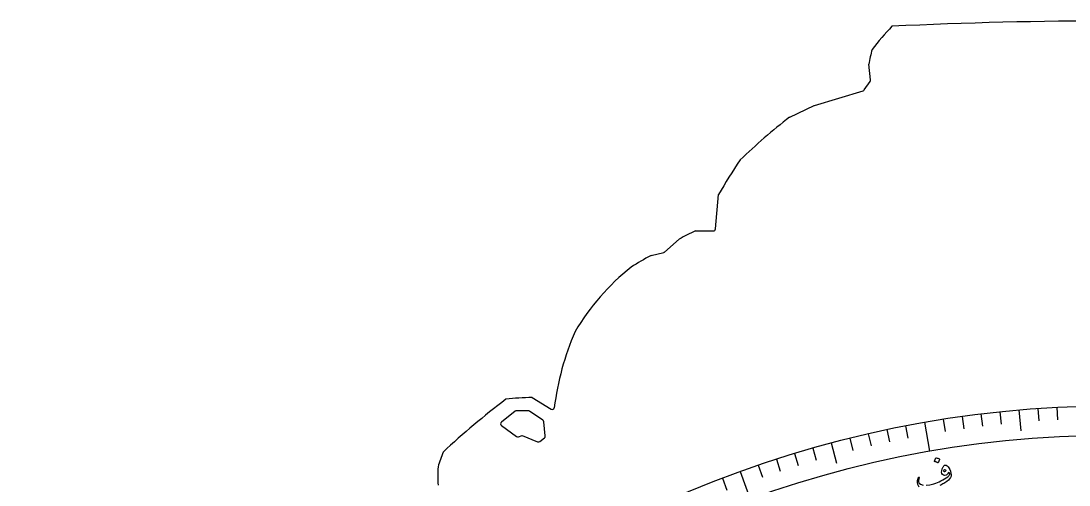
# Model space of a CAD drawing. Header units: millimetres. Extents: x -77 to 77, y -78 to 103.
# Drawn here: x -76 to -3.1, y 70.4 to 102.7 of the extents above; entities that cross this region are included whole.
import ezdxf

# ---------------------------------------------------------------- set-up
doc = ezdxf.new("R2010")
doc.units = ezdxf.units.MM
for name, color, linetype in [('CUT_INNER', 6, 'Continuous'), ('CUT_OUTER', 1, 'Continuous'), ('ENGRAVE', 7, 'Continuous'), ('ENGRAVE_FINE', 8, 'Continuous'), ('TEXT', 5, 'Continuous')]:
    doc.layers.add(name, color=color, linetype=linetype)

msp = doc.modelspace()

# ---------------------------------------------------------------- linework, layer by layer
at = {"layer": 'CUT_INNER'}
for points in [[(-41.6222, 75.566), (-42.5739, 74.8042)], [(-40.7089, 75.5989), (-41.5284, 75.5989)], [(-39.6909, 74.9501), (-40.6257, 75.5737)], [(-42.5683, 74.5657), (-41.5288, 73.8099)], [(-39.5257, 73.8486), (-39.6249, 74.8402)], [(-41.3932, 73.7889), (-41.1258, 73.878), (-41.1223, 73.879)], [(-41.1223, 73.879), (-41.1188, 73.8778), (-40.0536, 73.4517)], [(-39.9078, 73.4711), (-39.5848, 73.7137)]]:
    msp.add_lwpolyline(points, dxfattribs=at)
for centre, start, end in [((-41.5284, 75.4489), 90, 128.678701), ((-40.7089, 75.4489), 56.290069, 90), ((-42.4801, 74.6871), 128.678701, 233.978909), ((-39.7741, 74.8253), 5.714429, 56.290069), ((-41.4406, 73.9312), 233.978909, 288.434949), ((-39.6749, 73.8337), 306.916404, 5.714429), ((-39.9979, 73.591), 248.198591, 306.916404)]:
    msp.add_arc(centre, 0.15, start, end, dxfattribs=at)
at = {"layer": 'CUT_OUTER'}
for points in [[(-16.9352, 98.5831), (-17.0442, 99.6719), (-17.0444, 99.6758)], [(-17.3587, 97.8864), (-16.9597, 98.4849)], [(-22.5478, 96.0069), (-22.5447, 96.0085), (-20.8331, 96.8076), (-20.8229, 96.8115), (-17.4404, 97.8259)], [(-27.6954, 88.2322), (-27.4787, 90.615), (-27.4782, 90.6184)], [(-31.2344, 86.6299), (-30.2321, 87.5209), (-30.2296, 87.523)], [(-29.0834, 88.0956), (-29.0799, 88.0958), (-27.8448, 88.0958)], [(-32.1787, 86.3759), (-32.1753, 86.3769), (-31.2977, 86.5965)], [(-40.4341, 76.5156), (-40.4308, 76.5137), (-39.1237, 75.7096)]]:
    msp.add_lwpolyline(points, dxfattribs=at)
for centre, radius, start, end in [((-0.0186, -219.3392), 322.0216, 87.255188, 92.744812), ((0.2126, 87.5062), 21.546, 136.589644, 142.212838), ((-7.2441, 98.0399), 9.9359, 164.422686, 170.523129), ((-17.0845, 98.5681), 0.15, 326.309932, 5.714429), ((-17.4835, 97.9696), 0.15, 286.694506, 326.309933), ((5.2337, 60.4667), 45.11, 128.014469, 133.798344), ((-0.5902, 75.6414), 30.7779, 145.608256, 150.881666), ((-27.8448, 88.2458), 0.15, 270, 354.803984), ((-23.1026, 74.6922), 14.6773, 114.047098, 119.050459), ((-25.8866, 73.9984), 13.885, 116.946656, 123.523793), ((-31.3341, 86.7421), 0.15, 284.047639, 311.633539), ((-23.5739, 72.9374), 16.1028, 128.304295, 149.533275), ((-19.7762, 73.4332), 19.269, 156.547015, 172.928474), ((-40.2747, 59.2424), 17.2739, 90.528829, 96.627777), ((-4.4086, 27.0169), 62.2266, 127.475302, 132.721679), ((-39.0451, 75.8374), 0.15, 238.40081, 347.65586), ((-37.2216, 69.0226), 10.109, 158.472415, 164.638108), ((-35.8638, 71.07), 11.1236, 176.750109, 183.252039)]:
    msp.add_arc(centre, radius, start, end, dxfattribs=at)
at = {"layer": 'ENGRAVE'}
for points in [[(-6.6195, 75.661), (-6.4928, 74.2134)], [(-13.1886, 74.7961), (-12.8353, 72.7927)], [(-19.6573, 73.3621), (-19.2812, 71.9585)], [(-25.9764, 71.3697), (-25.2806, 69.458)]]:
    msp.add_lwpolyline(points, dxfattribs=at)
for radius in [75.95, 75.95, 73.9156]:
    msp.add_circle((0, 0), radius, dxfattribs=at)
at = {"layer": 'ENGRAVE_FINE'}
for points in [[(-5.298, 75.765), (-5.2372, 74.8952)], [(-3.9749, 75.8459), (-3.9293, 74.9752)], [(-11.8812, 75.0149), (-11.7448, 74.1538)], [(-10.5702, 75.2109), (-10.4489, 74.3475)], [(-9.256, 75.3839), (-9.1497, 74.5185)], [(-7.9389, 75.5339), (-7.8478, 74.6668)], [(-15.7909, 74.2903), (-15.6096, 73.4375)], [(-14.4919, 74.5546), (-14.3256, 73.6987)], [(-18.374, 73.694), (-18.163, 72.848)], [(-17.085, 74.0034), (-16.8889, 73.1539)], [(-20.9347, 73.0078), (-20.6943, 72.1697)], [(-23.4698, 72.2327), (-23.2004, 71.4035)], [(-22.2056, 72.6313), (-21.9507, 71.7976)], [(-24.7269, 71.8121), (-24.443, 70.9878)], [(-27.218, 70.9054), (-26.9056, 70.0915)]]:
    msp.add_lwpolyline(points, dxfattribs=at)
at = {"layer": 'TEXT'}
for points in [[(-12.3817, 72.3186), (-12.3788, 72.3226), (-12.3742, 72.3255), (-12.368, 72.3273), (-12.3601, 72.3279), (-12.3016, 72.3155), (-12.2455, 72.2977), (-12.1918, 72.2745), (-12.1405, 72.2459), (-12.1352, 72.2411), (-12.1323, 72.2359), (-12.1319, 72.2303), (-12.134, 72.2243), (-12.2306, 71.9921), (-12.2346, 71.9863), (-12.2407, 71.984), (-12.2489, 71.9853), (-12.2591, 71.9901), (-12.2679, 71.9943), (-12.2818, 72.0005), (-12.3007, 72.0086), (-12.3246, 72.0187), (-12.3539, 72.0307), (-12.389, 72.0446), (-12.4298, 72.0603), (-12.4763, 72.0778), (-12.4827, 72.081), (-12.4862, 72.0846), (-12.4869, 72.0888), (-12.4848, 72.0934)], [(-11.6912, 71.4264), (-11.683, 71.4405), (-11.6821, 71.4534), (-11.6884, 71.4651), (-11.7021, 71.4756), (-11.7544, 71.4979), (-11.7974, 71.4983), (-11.831, 71.4768), (-11.8553, 71.4334), (-11.8573, 71.421), (-11.8565, 71.4105), (-11.8527, 71.4019), (-11.8461, 71.3952), (-11.8031, 71.3771), (-11.763, 71.3763), (-11.7257, 71.3927), (-11.6912, 71.4264)]]:
    msp.add_lwpolyline(points, close=True, dxfattribs=at)
for points in [[(-13.056, 70.4251), (-12.8067, 70.4548), (-12.5221, 70.5262), (-12.3988, 70.5668), (-12.2764, 70.6135), (-12.1547, 70.6661), (-12.0337, 70.7248), (-11.9136, 70.7895), (-11.7945, 70.8602), (-11.6764, 70.9368), (-11.5593, 71.0195), (-11.4978, 71.0694), (-11.4533, 71.1196), (-11.4259, 71.1703), (-11.4156, 71.2214), (-11.4307, 71.253), (-11.4508, 71.281), (-11.4761, 71.3053), (-11.5065, 71.3259), (-11.5098, 71.3266), (-11.5133, 71.3241), (-11.517, 71.3183), (-11.5209, 71.3094), (-11.5505, 71.239), (-11.5874, 71.1837), (-11.6317, 71.1435), (-11.6835, 71.1183), (-11.7826, 71.1006), (-11.8639, 71.1168), (-11.9276, 71.1672), (-11.9735, 71.2518), (-11.9863, 71.3311), (-11.9759, 71.4324), (-11.9423, 71.5557), (-11.8853, 71.7009), (-11.8657, 71.7376), (-11.8426, 71.7682), (-11.816, 71.7927), (-11.7857, 71.8109), (-11.7857, 71.8109), (-11.7306, 71.824), (-11.6717, 71.8118), (-11.6091, 71.7743), (-11.5429, 71.7114), (-11.4792, 71.6259), (-11.4243, 71.5206), (-11.3781, 71.3954), (-11.3406, 71.2504), (-11.3305, 71.1972), (-11.3263, 71.147), (-11.3278, 71.0998), (-11.3351, 71.0556), (-11.3712, 70.9639), (-11.4319, 70.8721), (-11.5171, 70.7801), (-11.6269, 70.6878), (-11.6899, 70.6429), (-11.7554, 70.5995), (-11.8233, 70.5575), (-11.8938, 70.517), (-11.9669, 70.478), (-12.0428, 70.4403), (-12.1216, 70.4039)], [(-13.54, 70.291), (-13.6394, 70.4698), (-13.6499, 70.5138), (-13.6571, 70.5648), (-13.661, 70.6229), (-13.6616, 70.688), (-13.6562, 70.7607), (-13.6431, 70.8327), (-13.6223, 70.9041), (-13.5938, 70.9748), (-13.5891, 70.9831), (-13.583, 70.9897), (-13.5755, 70.9943), (-13.5665, 70.9971), (-13.5575, 70.9976), (-13.5497, 70.9953), (-13.5432, 70.9903), (-13.5379, 70.9826), (-13.5344, 70.9736), (-13.5331, 70.965), (-13.5341, 70.9566), (-13.5372, 70.9485), (-13.5838, 70.7882), (-13.5846, 70.6586), (-13.54, 70.5599), (-13.4501, 70.492), (-13.2703, 70.4373)]]:
    msp.add_lwpolyline(points, dxfattribs=at)

doc.saveas('drawing.dxf')
